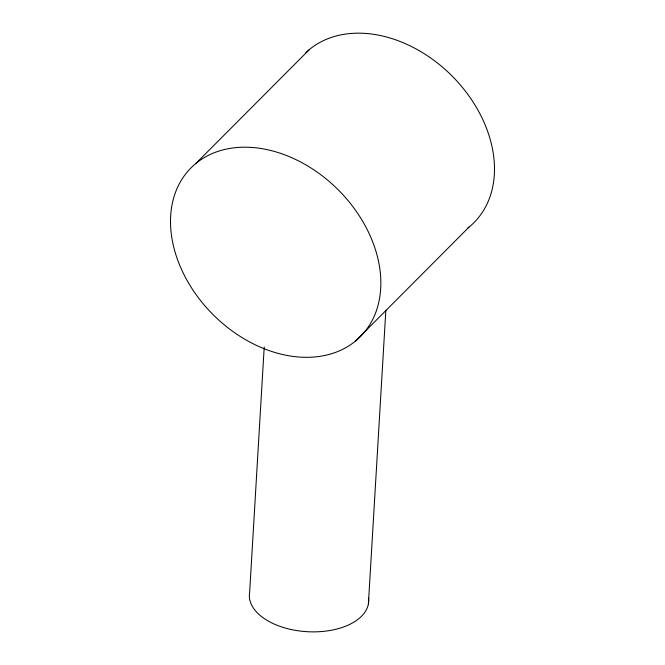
<?xml version="1.0" encoding="UTF-8"?>
<svg xmlns="http://www.w3.org/2000/svg" width="665" height="665" viewBox="0 0 665 665"><rect width="100%" height="100%" fill="white"/><g stroke="black" fill="none" stroke-linecap="round" stroke-linejoin="round"><path stroke-width="1" d="M264.213 346.989L249.649 592.191A59.767 33.682 3.4 0 0 308.078 631.75A59.767 33.682 3.4 0 0 368.568 598.076M368.402 603.953L385.858 310.123M195.942 163.415L309.574 49.385M355.426 341.103A119.534 88.37 44.9 0 0 295.194 159.276A119.534 88.37 44.9 0 0 176.425 256.399A119.534 88.37 44.9 0 0 355.426 341.103L469.058 227.073M305.825 52.701A119.534 88.37 44.9 0 1 456.523 80.648A119.534 88.37 44.9 0 1 467.495 228.319"/></g></svg>
